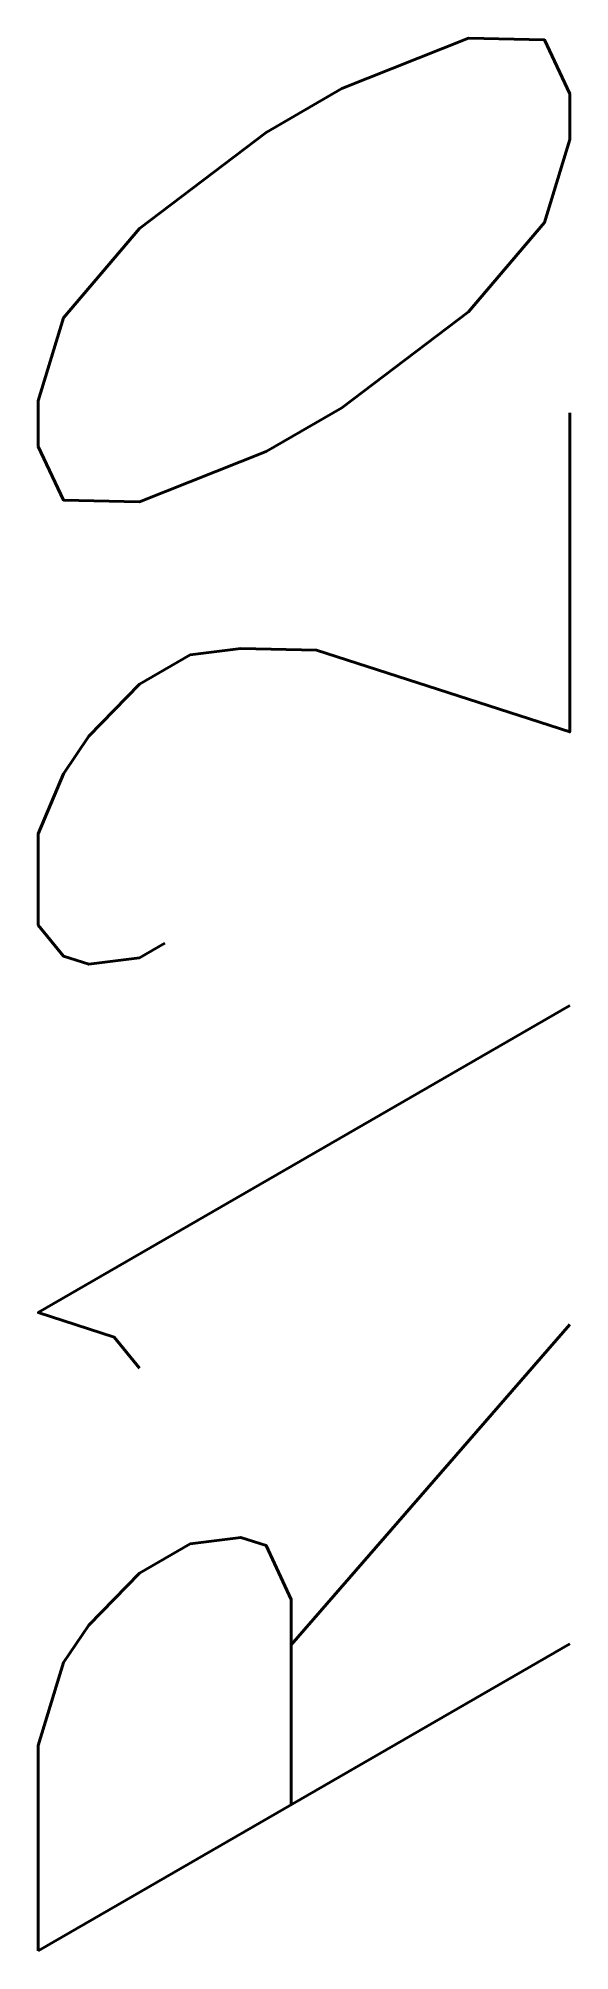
# Model space of a CAD drawing. Header units: millimetres. Extents: x -10182.93 to -10182.63, y -41.23 to -40.15.
import ezdxf

# ---------------------------------------------------------------- set-up
doc = ezdxf.new("R2010")
doc.units = ezdxf.units.MM
doc.layers.add('Tub_iso_texto_r120', color=4, linetype='Continuous')
doc.styles.add('r120', font='romans.shx')

msp = doc.modelspace()

# ---------------------------------------------------------------- texts
at = {"layer": 'Tub_iso_texto_r120', "style": 'r120', "oblique": 330}
msp.add_text('R120', height=0.3, rotation=90, dxfattribs=at).set_placement((-10182.6337, -41.1079))

doc.saveas('drawing.dxf')
